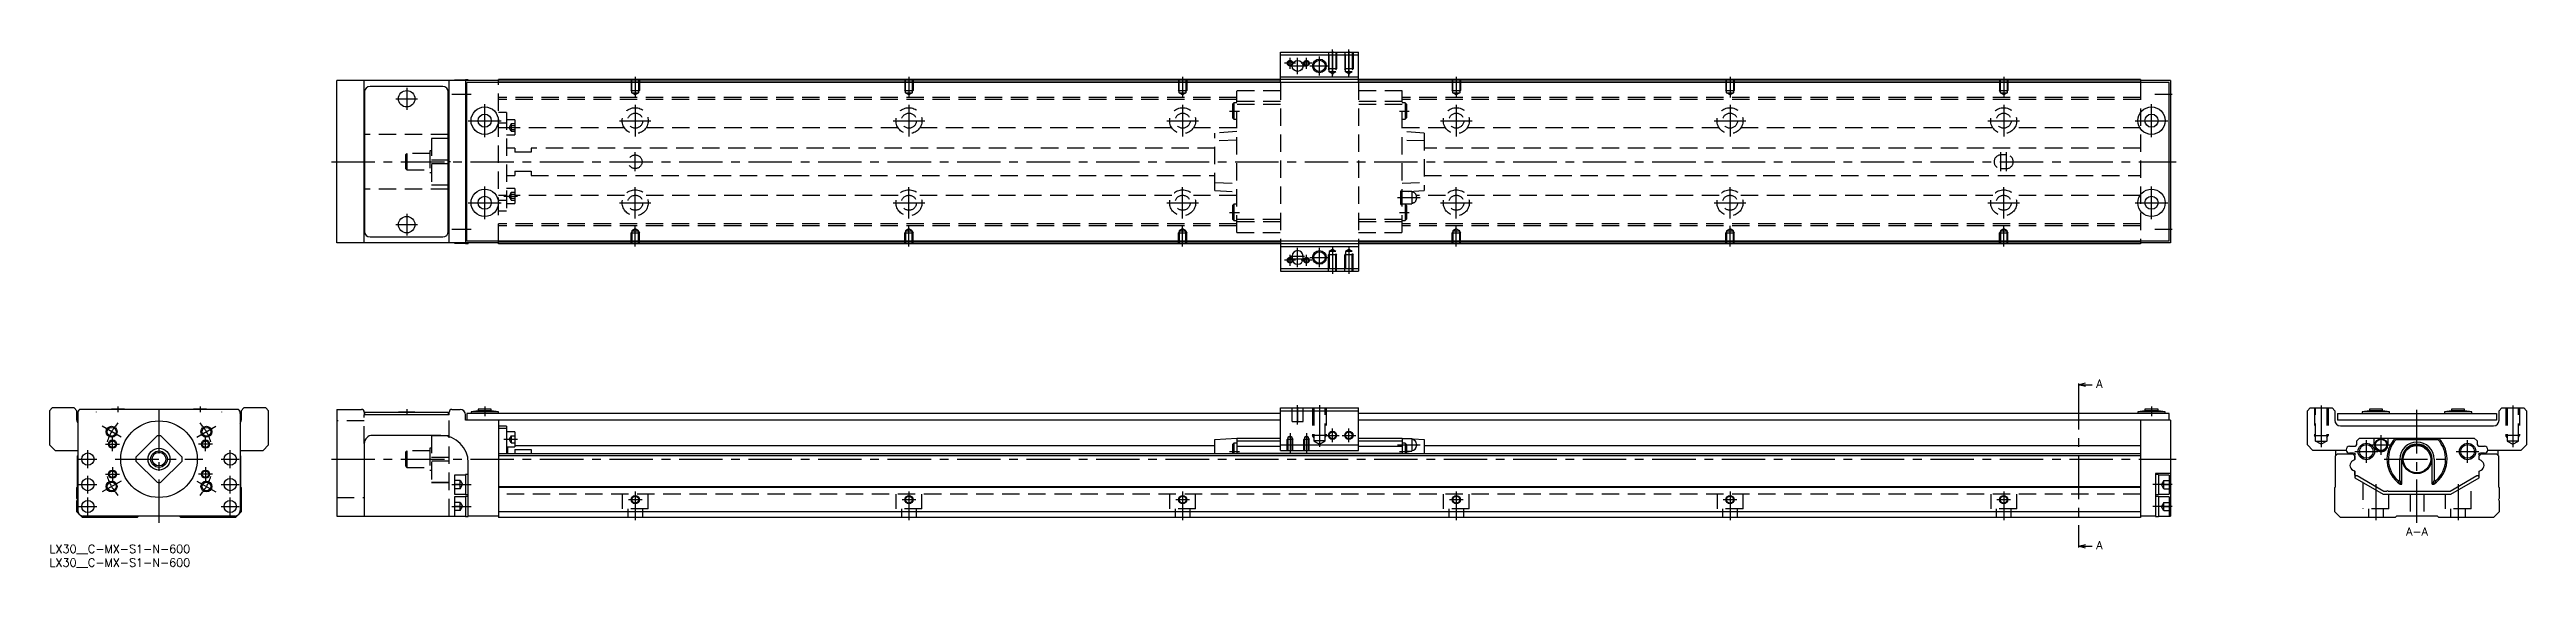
# Model space of a CAD drawing. Extents: x 0 to 905, y -8 to 181.
import ezdxf

# ---------------------------------------------------------------- set-up
doc = ezdxf.new("R2010")
doc.units = 0
doc.header["$LTSCALE"] = 0.5
doc.linetypes.add('CENTER', pattern=[50.8, 31.75, -6.35, 6.35, -6.35])
doc.linetypes.add('DASHED', pattern=[19.05, 12.7, -6.35])
for name, color, linetype in [('MSM_CENTER', 1, 'CENTER'), ('MSM_CONTINUOUS', 7, 'CONTINUOUS'), ('MSM_DASHED', 4, 'DASHED'), ('MSM_NARROW', 5, 'CONTINUOUS'), ('MSM_PART_NUMBER', 7, 'CONTINUOUS')]:
    doc.layers.add(name, color=color, linetype=linetype)
doc.styles.get("Standard").update_dxf_attribs({"font": 'txt.shx', "height": 3, "bigfont": 'bigfont.shx'})

# ---------------------------------------------------------------- blocks, each defined once
blk = doc.blocks.new('*U2')
at = {"layer": 'MSM_PART_NUMBER'}
blk.add_text('LX30__C-MX-S1-N-600', height=3, dxfattribs=at).set_placement((0, -3))
blk = doc.blocks.new('*U3')
at = {"layer": 'MSM_PART_NUMBER'}
blk.add_text('LX30__C-MX-S1-N-600', height=3, dxfattribs=at).set_placement((0, -8))

msp = doc.modelspace()

# ---------------------------------------------------------------- linework, layer by layer
at = {"layer": 'MSM_CENTER'}
for p, q in [((455.25, 176), (451.25, 176)), ((453, 175), (459, 175)), ((453.25, 174), (453.25, 178)), ((453.9, 175), (458.1, 175)), ((456, 172), (456, 178)), ((456, 172.9), (456, 177.1)), ((461.25, 176), (457.25, 176)), ((459.25, 174), (459.25, 178)), ((460.5, 175), (467.5, 175)), ((461.38, 175), (466.63, 175)), ((464, 171.5), (464, 178.5)), ((464, 172.37), (464, 177.62)), ((468.75, 171.09), (468.75, 181)), ((468.75, 180.4), (468.75, 171.69)), ((474.75, 171.09), (474.75, 181)), ((474.75, 180.4), (474.75, 171.69)), ((126.5, 163), (134.5, 163)), ((130.5, 167), (130.5, 159)), ((147, 164.7), (154, 164.7)), ((214, 171), (214, 163.49)), ((314, 171), (314, 163.49)), ((414, 171), (414, 163.49)), ((514, 171), (514, 163.49)), ((614, 171), (614, 163.49)), ((714, 171), (714, 163.49)), ((769.25, 164.7), (775.5, 164.7)), ((153, 155), (165, 155)), ((159, 149), (159, 161)), ((208.25, 155), (219.75, 155)), ((214, 160.75), (214, 149.25)), ((308.25, 155), (319.75, 155)), ((314, 160.75), (314, 149.25)), ((408.25, 155), (419.75, 155)), ((414, 160.75), (414, 149.25)), ((431.18, 158.5), (434.83, 158.5)), ((493.18, 158.5), (496.83, 158.5)), ((508.25, 155), (519.75, 155)), ((514, 160.75), (514, 149.25)), ((608.25, 155), (619.75, 155)), ((614, 160.75), (614, 149.25)), ((708.25, 155), (719.75, 155)), ((714, 160.75), (714, 149.25)), ((762, 155), (774, 155)), ((768, 149), (768, 161)), ((166, 152.55), (171, 152.55)), ((103, 140), (777, 140)), ((214, 136.5), (214, 143.5)), ((713, 136.5), (713, 143.5)), ((715, 136.5), (715, 143.5)), ((159, 119), (159, 131)), ((166, 127.44), (171, 127.44)), ((214, 119.25), (214, 130.75)), ((314, 119.25), (314, 130.75)), ((414, 119.25), (414, 130.75)), ((492.47, 126.9), (500.74, 126.9)), ((514, 119.25), (514, 130.75)), ((614, 119.25), (614, 130.75)), ((714, 119.25), (714, 130.75)), ((768, 119), (768, 131)), ((130.5, 121), (130.5, 113)), ((153, 125), (165, 125)), ((208.25, 125), (219.75, 125)), ((308.25, 125), (319.75, 125)), ((408.25, 125), (419.75, 125)), ((431.18, 121.5), (434.83, 121.5)), ((493.18, 121.5), (496.83, 121.5)), ((508.25, 125), (519.75, 125)), ((608.25, 125), (619.75, 125)), ((708.25, 125), (719.75, 125)), ((762, 125), (774, 125)), ((126.5, 117), (134.5, 117)), ((147, 115.3), (154, 115.3)), ((214, 109), (214, 116.51)), ((314, 109), (314, 116.51)), ((414, 109), (414, 116.51)), ((468.75, 108.91), (468.75, 99)), ((474.75, 108.91), (474.75, 99)), ((514, 109), (514, 116.51)), ((614, 109), (614, 116.51)), ((714, 109), (714, 116.51)), ((769.25, 115.3), (775.5, 115.3)), ((455.25, 104), (451.25, 104)), ((453.25, 102), (453.25, 106)), ((453.5, 105.5), (458.5, 105.5)), ((453.5, 104.5), (458.5, 104.5)), ((453.9, 105.5), (458.1, 105.5)), ((453.9, 104.5), (458.1, 104.5)), ((456, 101.5), (456, 108.5)), ((456, 102.4), (456, 107.6)), ((461.25, 104), (457.25, 104)), ((459.25, 102), (459.25, 106)), ((460.5, 105), (467.5, 105)), ((461.38, 105), (466.63, 105)), ((464, 101.5), (464, 108.5)), ((464, 102.37), (464, 107.62)), ((468.75, 108.31), (468.75, 99.6)), ((474.75, 108.31), (474.75, 99.6)), ((741.37, 58), (741.37, 0)), ((17, 48.6), (17, 48.49)), ((25, 50.6), (25, 48.5)), ((40, 8), (40, 51.5)), ((55, 50.6), (55, 48.5)), ((63, 48.49), (63, 48.6)), ((130.5, 49.6), (130.5, 47.49)), ((159, 50.6), (159, 47)), ((456, 44), (456, 51)), ((456, 50.25), (456, 44.75)), ((464, 51), (464, 35.81)), ((464, 50.66), (464, 36.15)), ((768, 50.6), (768, 47)), ((830, 50.93), (830, 35.74)), ((865, 8), (865, 51.5)), ((900, 50.93), (900, 35.74)), ((26.14, 39.3), (19.22, 43.3)), ((20.42, 36.8), (25.57, 36.8)), ((23, 34.22), (23, 39.38)), ((53.86, 39.3), (60.78, 43.3)), ((59.57, 36.8), (54.42, 36.8)), ((57, 34.22), (57, 39.38)), ((166, 38.55), (171, 38.55)), ((453.25, 40.76), (453.25, 33.5)), ((459.25, 40.76), (459.25, 33.5)), ((466.25, 40), (471.25, 40)), ((468.75, 37.5), (468.75, 42.5)), ((472.25, 40), (477.25, 40)), ((474.75, 37.5), (474.75, 42.5)), ((492.47, 36.5), (500.74, 36.5)), ((846.5, 29.95), (846.5, 38.25)), ((848.28, 36.5), (855.53, 36.5)), ((851.9, 32.87), (851.9, 40.12)), ((883.5, 29.95), (883.5, 38.25)), ((10.75, 31.3), (17.25, 31.3)), ((14, 28.05), (14, 34.55)), ((23, 28.38), (23, 23.23)), ((24, 31.3), (56, 31.3)), ((57, 28.38), (57, 23.23)), ((62.75, 31.3), (69.25, 31.3)), ((66, 28.05), (66, 34.55)), ((103, 31.3), (777, 31.3)), ((431.18, 34.1), (434.83, 34.1)), ((493.18, 34.1), (496.83, 34.1)), ((842.35, 34.1), (850.65, 34.1)), ((853, 31.3), (877, 31.3)), ((879.35, 34.1), (887.65, 34.1)), ((10.75, 22), (17.25, 22)), ((14, 18.75), (14, 25.25)), ((26.14, 23.3), (19.22, 19.3)), ((20.42, 25.8), (25.57, 25.8)), ((53.86, 23.3), (60.78, 19.3)), ((59.57, 25.8), (54.42, 25.8)), ((62.75, 22), (69.25, 22)), ((66, 18.75), (66, 25.25)), ((147, 22), (154, 22)), ((214, 19.5), (214, 9)), ((314, 19.5), (314, 9)), ((414, 19.5), (414, 9)), ((514, 19.5), (514, 9)), ((614, 19.5), (614, 9)), ((714, 19.5), (714, 9)), ((775.5, 22), (768.5, 22)), ((850, 22.18), (850, 9)), ((880, 22.18), (880, 9)), ((10.75, 14), (17.25, 14)), ((14, 10.75), (14, 17.25)), ((62.75, 14), (69.25, 14)), ((66, 10.75), (66, 17.25)), ((147, 14), (154, 14)), ((211.5, 16.5), (216.5, 16.5)), ((311.5, 16.5), (316.5, 16.5)), ((411.5, 16.5), (416.5, 16.5)), ((511.5, 16.5), (516.5, 16.5)), ((611.5, 16.5), (616.5, 16.5)), ((711.5, 16.5), (716.5, 16.5)), ((775.5, 14), (768.5, 14))]:
    msp.add_line(p, q, dxfattribs=at)
for start, end in [(138.53845, 161.46155), (18.53845, 41.46155), (198.53845, 221.46155), (318.53845, 341.46155)]:
    msp.add_arc((40, 31.3), 20, start, end, dxfattribs=at)
at = {"layer": 'MSM_CONTINUOUS'}
for p, q in [((449.75, 169), (449.75, 180)), ((449.75, 180), (478.25, 180)), ((449.75, 179), (478.25, 179)), ((478.25, 169), (478.25, 180)), ((105, 110.3), (105, 169.7)), ((164, 169.7), (105, 169.7)), ((115, 110.3), (115, 169.7)), ((115.1, 165.5), (115.1, 114.5)), ((143.7, 167.5), (117.1, 167.5)), ((145.7, 114.5), (145.7, 165.5)), ((146, 110.3), (146, 169.7)), ((148, 169.75), (148, 169.7)), ((152, 169.75), (148, 169.75)), ((153, 169.9), (152, 169.9)), ((152, 169.9), (152, 110.1)), ((152.5, 111), (152.5, 169)), ((774.5, 169), (152.5, 169)), ((153, 169.9), (153, 169.7)), ((164, 169), (164, 170)), ((764, 170), (164, 170)), ((449.75, 169.8), (164, 169.8)), ((449.75, 169.1), (164, 169.1)), ((449.75, 171), (478.25, 171)), ((764, 169.8), (478.25, 169.8)), ((764, 169.1), (478.25, 169.1)), ((764, 170), (764, 169)), ((775, 169.7), (764, 169.7)), ((774.5, 111), (774.5, 169)), ((775, 169.7), (775, 110.3)), ((115, 158.2), (115.1, 158.2)), ((145.7, 158.2), (146, 158.2)), ((115.1, 150), (115, 150)), ((146, 150), (145.7, 150)), ((146, 148.5), (145.7, 148.5)), ((146, 148.47), (145.7, 148.47)), ((145.7, 140.72), (146, 140.72)), ((146, 139.28), (145.7, 139.28)), ((115.1, 130), (115, 130)), ((146, 131.53), (145.7, 131.53)), ((146, 131.5), (145.7, 131.5)), ((146, 130), (145.7, 130)), ((115.1, 121.8), (115, 121.8)), ((146, 121.8), (145.7, 121.8)), ((164, 110.3), (105, 110.3)), ((117.1, 112.5), (143.7, 112.5)), ((148, 110.3), (148, 110.25)), ((148, 110.25), (152, 110.25)), ((152, 110.1), (153, 110.1)), ((774.5, 111), (152.5, 111)), ((153, 110.3), (153, 110.1)), ((164, 110), (164, 111)), ((449.75, 110.9), (164, 110.9)), ((449.75, 110.2), (164, 110.2)), ((764, 110), (164, 110)), ((449.75, 111), (449.75, 100)), ((449.75, 109), (478.25, 109)), ((478.25, 111), (478.25, 100)), ((764, 110.9), (478.25, 110.9)), ((764, 110.2), (478.25, 110.2)), ((764, 111), (764, 110)), ((775, 110.3), (764, 110.3)), ((449.75, 101), (478.25, 101)), ((449.75, 100), (478.25, 100)), ((454, 105.5), (454, 104.5)), ((458, 104.5), (458, 105.5)), ((741.37, 58.5), (743.87, 59.17)), ((741.37, 59), (741.37, 58)), ((743.87, 57.83), (741.37, 58.5)), ((741.37, 58.5), (746.38, 58.5)), ((1, 50), (0, 49)), ((0, 49), (0, 36.5)), ((9, 50), (1, 50)), ((10, 49), (9, 50)), ((10, 45.5), (10, 49)), ((10.3, 48), (10.3, 12.5)), ((69.02, 49.5), (10.98, 49.5)), ((22.6, 49.6), (22.6, 49.5)), ((27.4, 49.6), (22.6, 49.6)), ((27.4, 49.5), (27.4, 49.6)), ((52.6, 49.6), (52.6, 49.5)), ((57.4, 49.6), (52.6, 49.6)), ((57.4, 49.5), (57.4, 49.6)), ((69.7, 48), (69.7, 12.5)), ((71, 50), (70, 49)), ((70, 49), (70, 45.5)), ((79, 50), (71, 50)), ((80, 49), (79, 50)), ((80, 36.5), (80, 49)), ((105, 49.5), (105, 10.5)), ((105, 49.5), (114, 49.5)), ((115, 48.5), (115, 47.5)), ((146, 47.5), (115, 47.5)), ((115.1, 48.5), (115.1, 47.5)), ((115.1, 48.5), (145.7, 48.5)), ((127.5, 48.6), (133.5, 48.6)), ((127.5, 48.6), (127.5, 48.5)), ((133.5, 48.5), (133.5, 48.6)), ((145.7, 48.5), (145.7, 47.5)), ((146, 47.5), (146, 48.5)), ((147, 49.5), (150, 49.5)), ((152, 45.5), (152, 47.5)), ((449.75, 45.5), (152, 45.5)), ((152.5, 48), (152.5, 45.5)), ((449.75, 48), (152.5, 48)), ((156.6, 49), (154, 48.6)), ((154, 48.6), (154, 48)), ((164, 48.6), (154, 48.6)), ((156.6, 49.6), (156.6, 49)), ((161.4, 49.6), (156.6, 49.6)), ((161.4, 49), (156.6, 49)), ((161.4, 49), (161.4, 49.6)), ((164, 48.6), (161.4, 49)), ((164, 48), (164, 48.6)), ((164, 45.5), (164, 10)), ((449.75, 50), (478.25, 50)), ((449.75, 34.5), (449.75, 50)), ((449.75, 49), (478.25, 49)), ((478.25, 34.5), (478.25, 50)), ((774.5, 48), (478.25, 48)), ((775, 45.5), (478.25, 45.5)), ((765.6, 49), (763, 48.6)), ((763, 48.6), (763, 48)), ((773, 48.6), (763, 48.6)), ((764, 45.5), (764, 10)), ((765.6, 49.6), (765.6, 49)), ((770.4, 49.6), (765.6, 49.6)), ((770.4, 49), (765.6, 49)), ((770.4, 49), (770.4, 49.6)), ((773, 48.6), (770.4, 49)), ((773, 48), (773, 48.6)), ((774.5, 45.5), (774.5, 48)), ((775, 45.5), (775, 10.5)), ((825, 49), (826, 50)), ((825, 36.5), (825, 49)), ((826, 50), (834, 50)), ((834, 50), (835, 49)), ((835, 49), (835, 45.5)), ((836, 48), (894, 48)), ((836, 48), (836, 45.5)), ((894, 45.5), (836, 45.5)), ((847.6, 49), (845, 48.6)), ((845, 48.6), (845, 48)), ((855, 48.6), (845, 48.6)), ((852.4, 49.6), (847.6, 49.6)), ((847.6, 49.6), (847.6, 49)), ((852.4, 49), (847.6, 49)), ((852.4, 49), (852.4, 49.6)), ((855, 48.6), (852.4, 49)), ((855, 48), (855, 48.6)), ((877.6, 49), (875, 48.6)), ((885, 48.6), (875, 48.6)), ((875, 48.6), (875, 48)), ((882.4, 49.6), (877.6, 49.6)), ((877.6, 49.6), (877.6, 49)), ((882.4, 49), (877.6, 49)), ((882.4, 49), (882.4, 49.6)), ((885, 48.6), (882.4, 49)), ((885, 48), (885, 48.6)), ((894, 48), (894, 45.5)), ((895, 49), (896, 50)), ((895, 45.5), (895, 49)), ((896, 50), (904, 50)), ((904, 50), (905, 49)), ((905, 49), (905, 36.5)), ((0, 36.5), (2, 34.5)), ((39.28, 39.77), (31.53, 32.02)), ((48.47, 32.02), (40.72, 39.77)), ((78, 34.5), (80, 36.5)), ((115, 37), (115, 10.5)), ((143, 40), (118, 40)), ((167, 43.3), (164, 43.3)), ((167, 42.45), (164, 42.45)), ((167, 43.3), (167, 33.2)), ((170, 41.3), (167, 41.3)), ((170, 41.3), (170, 35.8)), ((170, 36.3), (425.75, 36.3)), ((425.75, 38.5), (433.75, 39)), ((425.75, 33.2), (425.75, 38.5)), ((432.75, 37.1), (432.25, 36.6)), ((432.25, 36.6), (432.25, 33.2)), ((433.75, 37.1), (432.75, 37.1)), ((432.75, 37.1), (432.75, 33.2)), ((433.75, 39), (449.75, 39)), ((433.75, 39), (433.75, 33.2)), ((433.75, 38), (449.75, 38)), ((449.75, 36.5), (478.25, 36.5)), ((478.25, 39), (494.25, 39)), ((478.25, 38), (494.25, 38)), ((494.25, 39), (502.25, 38.5)), ((494.25, 39), (494.25, 33.2)), ((497.7, 38.75), (494.25, 38.75)), ((495.25, 37.1), (494.25, 37.1)), ((495.75, 36.6), (495.25, 37.1)), ((495.25, 37.1), (495.25, 33.2)), ((495.75, 36.6), (495.75, 33.2)), ((497.7, 38.75), (497.7, 34.25)), ((499.45, 36.8), (499.45, 36.2)), ((502.25, 38.5), (502.25, 33.2)), ((502.25, 36.3), (764, 36.3)), ((827, 34.5), (825, 36.5)), ((837, 43.5), (893, 43.5)), ((843.05, 38), (844.05, 39)), ((843.05, 37), (843.05, 38)), ((844.05, 39), (885.95, 39)), ((849.4, 36.5), (849.4, 39)), ((854.4, 39), (854.4, 36.5)), ((857.14, 39), (857.4, 38.5)), ((857.4, 38.5), (872.6, 38.5)), ((872.6, 38.5), (872.86, 39)), ((885.95, 39), (886.95, 38)), ((886.95, 38), (886.95, 37)), ((905, 36.5), (903, 34.5)), ((2, 34.5), (10.3, 34.5)), ((10.2, 32.5), (10.3, 32.6)), ((10.2, 21.2), (10.2, 32.5)), ((31.53, 30.58), (39.28, 22.83)), ((40.72, 22.83), (48.47, 30.58)), ((69.7, 34.5), (78, 34.5)), ((69.7, 32.6), (69.8, 32.5)), ((69.8, 32.5), (69.8, 21.2)), ((153, 10.35), (153, 30)), ((764, 33.2), (164, 33.2)), ((764, 32.5), (164, 32.5)), ((167, 35.8), (170, 35.8)), ((167.5, 33.2), (167.5, 35.8)), ((170, 34.87), (176, 34.87)), ((170, 34.87), (170, 33.2)), ((176, 34.87), (176, 33.2)), ((433.75, 36), (449.75, 36)), ((433.75, 33.5), (494.25, 33.5)), ((449.75, 34.5), (478.25, 34.5)), ((478.25, 36), (494.25, 36)), ((495.75, 34.25), (497.7, 34.25)), ((839.13, 34.5), (827, 34.5)), ((835.2, 32.5), (835.9, 33.2)), ((835.2, 21.2), (835.2, 32.5)), ((835.3, 32.6), (835.3, 34.5)), ((835.9, 33.2), (841.55, 33.2)), ((840.35, 36), (842.05, 36)), ((841.75, 33.5), (840.35, 33.5)), ((842.25, 31.15), (841.5, 30.72)), ((842.25, 26.85), (841.5, 27.28)), ((841.55, 33.2), (842.25, 32.5)), ((841.55, 33.2), (842.25, 32.5)), ((841.6, 30.78), (842.25, 31.15)), ((841.6, 27.22), (842.25, 26.85)), ((842.2, 32.55), (842.2, 32.7)), ((842.25, 32.5), (842.2, 32.55)), ((842.25, 31.15), (842.25, 32.5)), ((842.25, 32.5), (842.25, 31.15)), ((858.74, 23.45), (858.74, 31.3)), ((859.5, 22.2), (859.5, 31.3)), ((870.5, 22.2), (870.5, 31.3)), ((871.26, 31.3), (871.26, 23.45)), ((887.75, 32.5), (888.45, 33.2)), ((887.75, 32.5), (888.45, 33.2)), ((887.75, 31.15), (887.75, 32.5)), ((888.4, 30.78), (887.75, 31.15)), ((887.75, 26.85), (888.5, 27.28)), ((887.8, 32.7), (887.8, 32.55)), ((887.95, 36), (889.65, 36)), ((889.65, 33.5), (888.25, 33.5)), ((888.4, 30.78), (888.49, 30.73)), ((888.45, 33.2), (894.1, 33.2)), ((903, 34.5), (890.87, 34.5)), ((894.1, 33.2), (894.8, 32.5)), ((894.7, 32.6), (894.7, 34.5)), ((894.8, 32.5), (894.8, 21.2)), ((10, 21), (10.2, 21.2)), ((10, 16.9), (10, 21)), ((69.8, 21.2), (70, 21)), ((70, 21), (70, 12)), ((152, 25.5), (148, 25.5)), ((148, 25.5), (148, 18.5)), ((148, 18.5), (152, 18.5)), ((153, 25.65), (152, 25.65)), ((152, 25.65), (152, 18.35)), ((152, 18.35), (153, 18.35)), ((764, 21.2), (164, 21.2)), ((764, 21), (164, 21)), ((775, 26), (769.5, 26)), ((769.5, 26), (769.5, 10.35)), ((770.5, 25.65), (769.5, 25.65)), ((769.5, 18.35), (770.5, 18.35)), ((770.5, 25.65), (770.5, 18.35)), ((774.5, 25.5), (770.5, 25.5)), ((770.5, 18.5), (774.5, 18.5)), ((774.5, 25.5), (774.5, 18.5)), ((835, 21), (835.2, 21.2)), ((835, 12), (835, 21)), ((842.25, 25.45), (842.25, 26.85)), ((842.25, 26.85), (842.25, 24.5)), ((842.25, 24.5), (852.64, 18.5)), ((843.1, 25.16), (842.7, 25.16)), ((852.91, 19.5), (843.1, 25.16)), ((852.64, 18.5), (877.36, 18.5)), ((853.85, 19.5), (852.91, 19.5)), ((877.09, 19.5), (854.65, 19.5)), ((858.07, 23.45), (858.74, 23.45)), ((859.5, 22.2), (858.74, 23.45)), ((858.82, 22.2), (859.5, 22.2)), ((871.26, 23.45), (870.5, 22.2)), ((870.5, 22.2), (871.18, 22.2)), ((871.26, 23.45), (871.93, 23.45)), ((886.9, 25.16), (877.09, 19.5)), ((877.36, 18.5), (887.75, 24.5)), ((887.3, 25.16), (886.9, 25.16)), ((887.75, 24.5), (887.75, 26.85)), ((894.8, 21.2), (895, 21)), ((895, 21), (895, 16.9)), ((10, 12), (10, 16.1)), ((10.7, 11.3), (10, 12)), ((12, 10), (11.1, 10.9)), ((32, 10), (12, 10)), ((67.7, 10.5), (12.3, 10.5)), ((32.5, 10.5), (32, 10)), ((48, 10), (47.5, 10.5)), ((68, 10), (48, 10)), ((68.9, 10.9), (68, 10)), ((70, 12), (69.3, 11.3)), ((105, 10.5), (152, 10.5)), ((152, 17.5), (148, 17.5)), ((148, 17.5), (148, 10.5)), ((153, 17.65), (152, 17.65)), ((152, 17.65), (152, 10.35)), ((152, 10.35), (153, 10.35)), ((164, 10.5), (153, 10.5)), ((764, 12), (164, 12)), ((764, 10), (164, 10)), ((769.5, 10.5), (764, 10.5)), ((770.5, 17.65), (769.5, 17.65)), ((769.5, 10.35), (770.5, 10.35)), ((770.5, 17.65), (770.5, 10.35)), ((774.5, 17.5), (770.5, 17.5)), ((770.5, 10.5), (775, 10.5)), ((774.5, 17.5), (774.5, 10.5)), ((837, 10), (835, 12)), ((857, 10), (837, 10)), ((857.5, 10.5), (857, 10)), ((872.5, 10.5), (857.5, 10.5)), ((873, 10), (872.5, 10.5)), ((893, 10), (873, 10)), ((895, 12), (893, 10)), ((895, 16.1), (895, 12)), ((741.37, -0.5), (743.87, 0.17)), ((741.37, 0), (741.37, -1)), ((743.87, -1.17), (741.37, -0.5)), ((741.37, -0.5), (746.38, -0.5))]:
    msp.add_line(p, q, dxfattribs=at)
for centre, radius in [((456, 175), 2), ((464, 175), 2.07), ((130.5, 163), 3), ((159, 155), 5), ((159, 155), 2.4), ((768, 155), 5), ((768, 155), 2.4), ((159, 125), 5), ((159, 125), 2.4), ((768, 125), 5), ((768, 125), 2.4), ((130.5, 117), 3), ((464, 105), 2.07), ((40, 31.3), 14), ((22.68, 41.3), 1.62), ((23, 36.8), 1.23), ((57.32, 41.3), 1.62), ((57, 36.8), 1.23), ((468.75, 40), 1.23), ((474.75, 40), 1.23), ((846.5, 34.1), 3), ((846.5, 34.1), 2.5), ((851.9, 36.5), 2.25), ((851.9, 36.5), 2.05), ((865, 31.3), 5.3), ((865, 31.3), 5), ((883.5, 34.1), 3), ((883.5, 34.1), 2.5), ((14, 31.3), 2.25), ((40, 31.3), 4), ((40, 31.3), 3), ((40, 31.3), 2.5), ((66, 31.3), 2.25), ((14, 22), 2.25), ((22.68, 21.3), 1.62), ((23, 25.8), 1.23), ((57.32, 21.3), 1.62), ((57, 25.8), 1.23), ((66, 22), 2.25), ((14, 14), 2.25), ((66, 14), 2.25), ((214, 16.5), 1.23), ((314, 16.5), 1.23), ((414, 16.5), 1.23), ((514, 16.5), 1.23), ((614, 16.5), 1.23), ((714, 16.5), 1.23)]:
    msp.add_circle(centre, radius, dxfattribs=at)
for centre, radius, start, end in [((117.1, 165.5), 2, 90, 180), ((143.7, 165.5), 2, 0, 90), ((117.1, 114.5), 2, 180, 270), ((143.7, 114.5), 2, 270, 0), ((456, 105.5), 2, 0, 180), ((456, 104.5), 2, 180, 0), ((12, 45.5), 2, 180, 211.78833), ((12.3, 48), 2, 131.40962, 180), ((67.7, 48), 2, 0, 48.59038), ((68, 45.5), 2, 328.21167, 0), ((114, 48.5), 1, 0, 90), ((147, 48.5), 1, 90, 180), ((150, 47.5), 2, 0, 90), ((837, 45.5), 2, 180, 270), ((893, 45.5), 2, 270, 0), ((40, 31.3), 8.5, 85.11917, 94.88083), ((118, 37), 3, 90, 180), ((143, 30), 10, 0, 90), ((497.7, 36.8), 1.75, 0, 90), ((842.05, 37), 1, 270, 0), ((851.9, 36.5), 2.5, 180, 0), ((865, 31.3), 11, 135.573, 235.81959), ((865, 31.3), 10.47, 136.57129, 228.55525), ((865, 31.3), 6.26, 0, 180), ((865, 31.3), 5.5, 0, 180), ((865, 31.3), 11, 304.18041, 44.427), ((865, 31.3), 10.47, 311.44475, 43.42871), ((887.95, 37), 1, 180, 270), ((40, 31.3), 8.5, 175.11917, 184.88083), ((40, 31.3), 8.5, 355.11917, 4.88083), ((497.7, 36.2), 1.75, 270, 0), ((840.35, 34.75), 1.25, 90, 270), ((842.65, 28.85), 2.2, 121.45533, 176.01903), ((842.65, 29.15), 2.2, 183.98097, 238.54467), ((842.65, 29.15), 2.2, 183.98097, 241.45517), ((842.65, 28.85), 2.2, 121.38869, 134.53306), ((841.75, 32.5), 1, 41.23398, 90), ((842.7, 32.7), 0.5, 113.32535, 180), ((888.25, 32.5), 1, 90, 138.76602), ((887.3, 32.7), 0.5, 0, 66.67465), ((887.35, 28.85), 2.2, 3.98097, 61.45517), ((887.35, 29.15), 2.2, 301.45533, 356.01903), ((889.65, 34.75), 1.25, 270, 90), ((40, 31.3), 8.5, 265.11917, 274.88083), ((842.7, 25.66), 0.5, 205.84193, 270), ((854.25, 19.2), 0.5, 36.8699, 143.1301), ((866, 27.35), 8.83, 206.14749, 215.62533), ((864, 27.35), 8.84, 324.37545, 333.85173), ((887.3, 25.66), 0.5, 270, 334.15807), ((9.7, 16.5), 0.5, 306.8699, 53.1301), ((12.3, 12.5), 2, 180, 270), ((15.3, 14), 3.65, 253.51703, 286.48297), ((64.7, 14), 3.65, 253.51703, 286.48297), ((67.7, 12.5), 2, 270, 0), ((895.3, 16.5), 0.5, 126.8699, 233.1301)]:
    msp.add_arc(centre, radius, start, end, dxfattribs=at)
at = {"layer": 'MSM_DASHED'}
for p, q in [((467.25, 180), (467.25, 174)), ((470.25, 174), (467.25, 174)), ((467.52, 173.53), (467.25, 174)), ((467.52, 172.8), (467.52, 180)), ((469.98, 172.8), (467.52, 172.8)), ((468.75, 172.09), (467.52, 172.8)), ((469.98, 172.8), (468.75, 172.09)), ((469.98, 180), (469.98, 172.8)), ((469.98, 173.53), (470.25, 174)), ((470.25, 180), (470.25, 174)), ((473.25, 180), (473.25, 174)), ((476.25, 174), (473.25, 174)), ((473.52, 173.53), (473.25, 174)), ((473.52, 172.8), (473.52, 180)), ((475.98, 172.8), (473.52, 172.8)), ((474.75, 172.09), (473.52, 172.8)), ((475.98, 172.8), (474.75, 172.09)), ((475.98, 180), (475.98, 172.8)), ((475.98, 173.53), (476.25, 174)), ((476.25, 180), (476.25, 174)), ((164, 111), (164, 169)), ((433.75, 163.45), (164, 163.45)), ((212.5, 170), (212.5, 166)), ((212.77, 165.53), (212.5, 166)), ((212.5, 166), (215.5, 166)), ((212.77, 165.2), (212.77, 170)), ((212.77, 165.2), (215.23, 165.2)), ((214, 164.49), (212.77, 165.2)), ((215.23, 165.2), (214, 164.49)), ((215.23, 170), (215.23, 165.2)), ((215.23, 165.53), (215.5, 166)), ((215.5, 170), (215.5, 166)), ((312.5, 170), (312.5, 166)), ((312.77, 165.53), (312.5, 166)), ((312.5, 166), (315.5, 166)), ((312.77, 165.2), (312.77, 170)), ((312.77, 165.2), (315.23, 165.2)), ((314, 164.49), (312.77, 165.2)), ((315.23, 165.2), (314, 164.49)), ((315.23, 170), (315.23, 165.2)), ((315.23, 165.53), (315.5, 166)), ((315.5, 170), (315.5, 166)), ((412.5, 170), (412.5, 166)), ((412.77, 165.53), (412.5, 166)), ((412.5, 166), (415.5, 166)), ((412.77, 165.2), (412.77, 170)), ((412.77, 165.2), (415.23, 165.2)), ((414, 164.49), (412.77, 165.2)), ((415.23, 165.2), (414, 164.49)), ((415.23, 170), (415.23, 165.2)), ((415.23, 165.53), (415.5, 166)), ((415.5, 170), (415.5, 166)), ((449.75, 165.9), (433.75, 165.9)), ((433.75, 114.1), (433.75, 165.9)), ((449.75, 169), (449.75, 111)), ((478.25, 169), (478.25, 111)), ((494.25, 165.9), (478.25, 165.9)), ((494.25, 114.1), (494.25, 165.9)), ((764, 163.45), (494.25, 163.45)), ((512.5, 170), (512.5, 166)), ((512.77, 165.53), (512.5, 166)), ((512.5, 166), (515.5, 166)), ((512.77, 165.2), (512.77, 170)), ((512.77, 165.2), (515.23, 165.2)), ((514, 164.49), (512.77, 165.2)), ((515.23, 165.2), (514, 164.49)), ((515.23, 170), (515.23, 165.2)), ((515.23, 165.53), (515.5, 166)), ((515.5, 170), (515.5, 166)), ((612.5, 170), (612.5, 166)), ((612.77, 165.53), (612.5, 166)), ((612.5, 166), (615.5, 166)), ((612.77, 165.2), (612.77, 170)), ((612.77, 165.2), (615.23, 165.2)), ((614, 164.49), (612.77, 165.2)), ((615.23, 165.2), (614, 164.49)), ((615.23, 170), (615.23, 165.2)), ((615.23, 165.53), (615.5, 166)), ((615.5, 170), (615.5, 166)), ((712.5, 170), (712.5, 166)), ((712.77, 165.53), (712.5, 166)), ((712.5, 166), (715.5, 166)), ((712.77, 165.2), (712.77, 170)), ((712.77, 165.2), (715.23, 165.2)), ((714, 164.49), (712.77, 165.2)), ((715.23, 165.2), (714, 164.49)), ((715.23, 170), (715.23, 165.2)), ((715.23, 165.53), (715.5, 166)), ((715.5, 170), (715.5, 166)), ((764, 169), (764, 111)), ((433.75, 162.75), (164, 162.75)), ((167, 158), (164, 158)), ((167, 154.13), (164, 154.13)), ((167, 158), (167, 122)), ((170, 155.3), (167, 155.3)), ((168.7, 154), (170, 154)), ((168.7, 154), (168.7, 151.11)), ((170, 155.3), (170, 149.8)), ((432.75, 161.5), (432.25, 161)), ((432.25, 161), (432.25, 156)), ((432.25, 156), (432.75, 155.5)), ((433.75, 161.5), (432.75, 161.5)), ((432.75, 161.5), (432.75, 155.5)), ((432.75, 155.5), (433.75, 155.5)), ((449.75, 161.95), (433.75, 161.95)), ((449.75, 160.95), (433.75, 160.95)), ((494.25, 161.95), (478.25, 161.95)), ((494.25, 160.95), (478.25, 160.95)), ((764, 162.75), (494.25, 162.75)), ((495.25, 161.5), (494.25, 161.5)), ((494.25, 155.5), (495.25, 155.5)), ((495.75, 161), (495.25, 161.5)), ((495.25, 161.5), (495.25, 155.5)), ((495.25, 155.5), (495.75, 156)), ((495.75, 161), (495.75, 156)), ((145.7, 150), (115.1, 150)), ((139.5, 148.5), (139.5, 131.5)), ((145.7, 148.5), (139.5, 148.5)), ((145.7, 148.47), (139.5, 148.47)), ((167, 152.38), (164, 152.38)), ((167, 149.8), (170, 149.8)), ((170, 145), (167, 145)), ((168.7, 153.8), (167.98, 152.55)), ((168.7, 151.3), (167.98, 152.55)), ((168.7, 153.28), (170, 153.28)), ((168.7, 151.83), (170, 151.83)), ((168.7, 151.11), (170, 151.11)), ((210.05, 152.36), (170, 152.36)), ((170, 145), (170, 143.5)), ((176, 145), (176, 143.5)), ((425.75, 145), (176, 145)), ((310.05, 152.36), (217.95, 152.36)), ((410.05, 152.36), (317.95, 152.36)), ((433.75, 152.36), (417.95, 152.36)), ((433.75, 151), (425.75, 150.47)), ((425.75, 129.53), (425.75, 150.47)), ((433.75, 147.86), (425.75, 147.6)), ((510.05, 152.36), (494.25, 152.36)), ((502.25, 150.47), (494.25, 151)), ((502.25, 147.6), (494.25, 147.86)), ((502.25, 150.47), (502.25, 129.53)), ((764, 145), (502.25, 145)), ((610.05, 152.36), (517.95, 152.36)), ((710.05, 152.36), (617.95, 152.36)), ((764, 152.36), (717.95, 152.36)), ((130.5, 143), (130, 142.5)), ((130, 142.5), (130, 137.5)), ((130, 137.5), (130.5, 137)), ((130.5, 143), (130.5, 137)), ((139, 143), (130.5, 143)), ((130.5, 137), (139, 137)), ((139, 144), (139, 136)), ((139.5, 144), (139, 144)), ((139, 136), (139.5, 136)), ((139.5, 140.72), (145.7, 140.72)), ((145.7, 139.28), (139.5, 139.28)), ((146.5, 140), (146, 140)), ((176, 143.5), (170, 143.5)), ((170, 136.5), (176, 136.5)), ((170, 136.5), (170, 135)), ((176, 136.5), (176, 135)), ((715, 142.5), (713, 142.5)), ((713, 137.5), (715, 137.5)), ((145.7, 130), (115.1, 130)), ((139.5, 131.53), (145.7, 131.53)), ((139.5, 131.5), (145.7, 131.5)), ((167, 127.62), (164, 127.62)), ((167, 135), (170, 135)), ((170, 130.19), (167, 130.19)), ((168.7, 128.69), (167.98, 127.44)), ((168.7, 126.19), (167.98, 127.44)), ((168.7, 128.89), (170, 128.89)), ((168.7, 126), (168.7, 128.89)), ((168.7, 128.17), (170, 128.17)), ((168.7, 126.72), (170, 126.72)), ((170, 130.19), (170, 124.69)), ((210.05, 127.64), (170, 127.64)), ((176, 135), (425.75, 135)), ((310.05, 127.64), (217.95, 127.64)), ((410.05, 127.64), (317.95, 127.64)), ((433.75, 127.64), (417.95, 127.64)), ((425.75, 132.4), (433.75, 132.14)), ((425.75, 129.53), (433.75, 129)), ((493.75, 129.4), (494.25, 129.4)), ((493.75, 124.4), (493.75, 129.4)), ((494.25, 128.4), (493.75, 128.4)), ((494.25, 132.14), (502.25, 132.4)), ((497.7, 129.15), (494.25, 129.15)), ((496.51, 129.15), (502.25, 129.53)), ((497.7, 129.15), (497.7, 124.65)), ((510.05, 127.64), (499.39, 127.64)), ((499.45, 127.2), (499.45, 126.6)), ((502.25, 135), (764, 135)), ((610.05, 127.64), (517.95, 127.64)), ((710.05, 127.64), (617.95, 127.64)), ((764, 127.64), (717.95, 127.64)), ((167, 125.87), (164, 125.87)), ((164, 122), (167, 122)), ((167, 124.69), (170, 124.69)), ((168.7, 126), (170, 126)), ((432.75, 124.5), (432.25, 124)), ((432.25, 124), (432.25, 119)), ((432.25, 119), (432.75, 118.5)), ((432.75, 124.5), (432.75, 118.5)), ((433.75, 124.5), (432.75, 124.5)), ((432.75, 118.5), (433.75, 118.5)), ((433.75, 119.05), (449.75, 119.05)), ((449.75, 118.05), (433.75, 118.05)), ((478.25, 119.05), (494.25, 119.05)), ((494.25, 118.05), (478.25, 118.05)), ((493.75, 125.4), (494.25, 125.4)), ((493.75, 124.4), (494.25, 124.4)), ((494.25, 124.65), (497.7, 124.65)), ((495.25, 124.5), (494.25, 124.5)), ((494.25, 118.5), (495.25, 118.5)), ((495.25, 124.5), (495.25, 118.5)), ((495.75, 124), (495.25, 124.5)), ((495.25, 118.5), (495.75, 119)), ((495.75, 124), (495.75, 119)), ((433.75, 117.25), (164, 117.25)), ((433.75, 116.55), (164, 116.55)), ((212.77, 114.47), (212.5, 114)), ((212.5, 110), (212.5, 114)), ((212.5, 114), (215.5, 114)), ((214, 115.51), (212.77, 114.8)), ((212.77, 114.8), (212.77, 110)), ((212.77, 114.8), (215.23, 114.8)), ((215.23, 114.8), (214, 115.51)), ((215.23, 110), (215.23, 114.8)), ((215.23, 114.47), (215.5, 114)), ((215.5, 110), (215.5, 114)), ((312.77, 114.47), (312.5, 114)), ((312.5, 110), (312.5, 114)), ((312.5, 114), (315.5, 114)), ((314, 115.51), (312.77, 114.8)), ((312.77, 114.8), (312.77, 110)), ((312.77, 114.8), (315.23, 114.8)), ((315.23, 114.8), (314, 115.51)), ((315.23, 110), (315.23, 114.8)), ((315.23, 114.47), (315.5, 114)), ((315.5, 110), (315.5, 114)), ((412.77, 114.47), (412.5, 114)), ((412.5, 110), (412.5, 114)), ((412.5, 114), (415.5, 114)), ((414, 115.51), (412.77, 114.8)), ((412.77, 114.8), (412.77, 110)), ((412.77, 114.8), (415.23, 114.8)), ((415.23, 114.8), (414, 115.51)), ((415.23, 110), (415.23, 114.8)), ((415.23, 114.47), (415.5, 114)), ((415.5, 110), (415.5, 114)), ((433.75, 114.1), (449.75, 114.1)), ((478.25, 114.1), (494.25, 114.1)), ((764, 117.25), (494.25, 117.25)), ((764, 116.55), (494.25, 116.55)), ((512.77, 114.47), (512.5, 114)), ((512.5, 110), (512.5, 114)), ((512.5, 114), (515.5, 114)), ((514, 115.51), (512.77, 114.8)), ((512.77, 114.8), (512.77, 110)), ((512.77, 114.8), (515.23, 114.8)), ((515.23, 114.8), (514, 115.51)), ((515.23, 110), (515.23, 114.8)), ((515.23, 114.47), (515.5, 114)), ((515.5, 110), (515.5, 114)), ((612.77, 114.47), (612.5, 114)), ((612.5, 110), (612.5, 114)), ((612.5, 114), (615.5, 114)), ((614, 115.51), (612.77, 114.8)), ((612.77, 114.8), (612.77, 110)), ((612.77, 114.8), (615.23, 114.8)), ((615.23, 114.8), (614, 115.51)), ((615.23, 110), (615.23, 114.8)), ((615.23, 114.47), (615.5, 114)), ((615.5, 110), (615.5, 114)), ((712.77, 114.47), (712.5, 114)), ((712.5, 110), (712.5, 114)), ((712.5, 114), (715.5, 114)), ((714, 115.51), (712.77, 114.8)), ((712.77, 114.8), (712.77, 110)), ((712.77, 114.8), (715.23, 114.8)), ((715.23, 114.8), (714, 115.51)), ((715.23, 110), (715.23, 114.8)), ((715.23, 114.47), (715.5, 114)), ((715.5, 110), (715.5, 114)), ((467.52, 106.47), (467.25, 106)), ((470.25, 106), (467.25, 106)), ((467.25, 100), (467.25, 106)), ((468.75, 107.91), (467.52, 107.2)), ((469.98, 107.2), (467.52, 107.2)), ((467.52, 107.2), (467.52, 100)), ((469.98, 107.2), (468.75, 107.91)), ((469.98, 100), (469.98, 107.2)), ((469.98, 106.47), (470.25, 106)), ((470.25, 100), (470.25, 106)), ((473.52, 106.47), (473.25, 106)), ((476.25, 106), (473.25, 106)), ((473.25, 100), (473.25, 106)), ((474.75, 107.91), (473.52, 107.2)), ((475.98, 107.2), (473.52, 107.2)), ((473.52, 107.2), (473.52, 100)), ((475.98, 107.2), (474.75, 107.91)), ((475.98, 100), (475.98, 107.2)), ((475.98, 106.47), (476.25, 106)), ((476.25, 100), (476.25, 106)), ((115, 45.3), (105, 45.3)), ((115, 37), (115, 47.5)), ((146, 10.5), (146, 47.5)), ((454, 45), (454, 50)), ((458, 45), (458, 50)), ((461.5, 50), (461.5, 40)), ((461.93, 50), (461.93, 38)), ((466.07, 38), (466.07, 50)), ((466.5, 50), (466.5, 40)), ((827.5, 49.93), (827.5, 39.93)), ((827.93, 37.93), (827.93, 49.93)), ((832.07, 49.93), (832.07, 37.93)), ((832.5, 49.93), (832.5, 39.93)), ((897.5, 49.93), (897.5, 39.93)), ((897.93, 49.93), (897.93, 37.93)), ((902.07, 37.93), (902.07, 49.93)), ((902.5, 49.93), (902.5, 39.93)), ((139.5, 39.8), (139.5, 22.8)), ((146, 39.8), (139.5, 39.8)), ((146, 39.77), (139.5, 39.77)), ((168.7, 39.8), (167.98, 38.55)), ((168.7, 37.3), (167.98, 38.55)), ((168.7, 39.8), (170, 39.8)), ((168.7, 39.8), (168.7, 37.3)), ((168.7, 38.55), (170, 38.55)), ((168.7, 37.3), (170, 37.3)), ((452.47, 38.87), (452.25, 38.5)), ((454.25, 38.5), (452.25, 38.5)), ((452.25, 34.5), (452.25, 38.5)), ((453.25, 39.76), (452.47, 39.31)), ((454.03, 39.31), (452.47, 39.31)), ((452.47, 39.31), (452.47, 34.5)), ((454.03, 39.31), (453.25, 39.76)), ((454, 45), (458, 45)), ((454.03, 34.5), (454.03, 39.31)), ((454.03, 38.87), (454.25, 38.5)), ((454.25, 34.5), (454.25, 38.5)), ((458.47, 38.87), (458.25, 38.5)), ((460.25, 38.5), (458.25, 38.5)), ((458.25, 34.5), (458.25, 38.5)), ((459.25, 39.76), (458.47, 39.31)), ((460.03, 39.31), (458.47, 39.31)), ((458.47, 39.31), (458.47, 34.5)), ((460.03, 39.31), (459.25, 39.76)), ((460.03, 34.5), (460.03, 39.31)), ((460.03, 38.87), (460.25, 38.5)), ((460.25, 34.5), (460.25, 38.5)), ((466.5, 40), (461.5, 40)), ((461.93, 39.25), (461.5, 40)), ((466.07, 38), (461.93, 38)), ((461.93, 38), (464, 36.81)), ((464, 36.81), (466.07, 38)), ((466.07, 39.25), (466.5, 40)), ((827.5, 39.93), (832.5, 39.93)), ((827.93, 39.18), (827.5, 39.93)), ((830, 36.74), (827.93, 37.93)), ((827.93, 37.93), (832.07, 37.93)), ((832.07, 37.93), (830, 36.74)), ((832.07, 39.18), (832.5, 39.93)), ((902.5, 39.93), (897.5, 39.93)), ((897.93, 39.18), (897.5, 39.93)), ((897.93, 37.93), (900, 36.74)), ((902.07, 37.93), (897.93, 37.93)), ((900, 36.74), (902.07, 37.93)), ((902.07, 39.18), (902.5, 39.93)), ((130.5, 34.3), (130, 33.8)), ((130, 33.8), (130, 28.8)), ((130, 28.8), (130.5, 28.3)), ((130.5, 34.3), (130.5, 28.3)), ((139, 34.3), (130.5, 34.3)), ((130.5, 28.3), (139, 28.3)), ((139, 35.3), (139, 27.3)), ((139.5, 35.3), (139, 35.3)), ((139, 27.3), (139.5, 27.3)), ((139.5, 32.02), (146, 32.02)), ((146, 30.58), (139.5, 30.58)), ((139.5, 22.83), (146, 22.83)), ((139.5, 22.8), (146, 22.8)), ((150, 23.5), (148, 23.5)), ((150, 22), (148, 22)), ((150, 20.5), (148, 20.5)), ((150, 20.5), (150, 23.5)), ((150, 23.5), (150.87, 22)), ((150, 20.5), (150.87, 22)), ((764, 18.5), (164, 18.5)), ((209.25, 18.5), (209.25, 13.2)), ((218.75, 13.2), (218.75, 18.5)), ((309.25, 18.5), (309.25, 13.2)), ((318.75, 13.2), (318.75, 18.5)), ((409.25, 18.5), (409.25, 13.2)), ((418.75, 13.2), (418.75, 18.5)), ((509.25, 18.5), (509.25, 13.2)), ((518.75, 13.2), (518.75, 18.5)), ((609.25, 18.5), (609.25, 13.2)), ((618.75, 13.2), (618.75, 18.5)), ((709.25, 18.5), (709.25, 13.2)), ((718.75, 13.2), (718.75, 18.5)), ((772.5, 23.5), (771.63, 22)), ((772.5, 20.5), (771.63, 22)), ((772.5, 20.5), (772.5, 23.5)), ((772.5, 23.5), (774.5, 23.5)), ((772.5, 22), (774.5, 22)), ((772.5, 20.5), (774.5, 20.5)), ((845.25, 22.77), (845.25, 13.2)), ((854.75, 13.2), (854.75, 18.5)), ((862.5, 18.5), (862.5, 10.5)), ((867.5, 18.5), (867.5, 10.5)), ((875.25, 18.5), (875.25, 13.2)), ((884.75, 13.2), (884.75, 22.77)), ((105, 17.3), (115, 17.3)), ((150, 15.5), (148, 15.5)), ((150, 14), (148, 14)), ((150, 12.5), (148, 12.5)), ((150, 12.5), (150, 15.5)), ((150, 15.5), (150.87, 14)), ((150, 12.5), (150.87, 14)), ((218.75, 13.2), (209.25, 13.2)), ((211.25, 13.2), (211.25, 10)), ((216.75, 10), (216.75, 13.2)), ((318.75, 13.2), (309.25, 13.2)), ((311.25, 13.2), (311.25, 10)), ((316.75, 10), (316.75, 13.2)), ((418.75, 13.2), (409.25, 13.2)), ((411.25, 13.2), (411.25, 10)), ((416.75, 10), (416.75, 13.2)), ((518.75, 13.2), (509.25, 13.2)), ((511.25, 13.2), (511.25, 10)), ((516.75, 10), (516.75, 13.2)), ((618.75, 13.2), (609.25, 13.2)), ((611.25, 13.2), (611.25, 10)), ((616.75, 10), (616.75, 13.2)), ((718.75, 13.2), (709.25, 13.2)), ((711.25, 13.2), (711.25, 10)), ((716.75, 10), (716.75, 13.2)), ((772.5, 15.5), (771.63, 14)), ((772.5, 12.5), (771.63, 14)), ((772.5, 12.5), (772.5, 15.5)), ((772.5, 15.5), (774.5, 15.5)), ((772.5, 14), (774.5, 14)), ((772.5, 12.5), (774.5, 12.5)), ((854.75, 13.2), (845.25, 13.2)), ((847.25, 13.2), (847.25, 10)), ((852.75, 10), (852.75, 13.2)), ((884.75, 13.2), (875.25, 13.2)), ((877.25, 13.2), (877.25, 10)), ((882.75, 10), (882.75, 13.2))]:
    msp.add_line(p, q, dxfattribs=at)
for centre, radius in [((453.25, 176), 1), ((453.25, 176), 0.784), ((459.25, 176), 1), ((459.25, 176), 0.784), ((214, 155), 4.75), ((214, 155), 2.75), ((314, 155), 4.75), ((314, 155), 2.75), ((414, 155), 4.75), ((414, 155), 2.75), ((514, 155), 4.75), ((514, 155), 2.75), ((614, 155), 4.75), ((614, 155), 2.75), ((714, 155), 4.75), ((714, 155), 2.75), ((214, 140), 2.5), ((214, 125), 4.75), ((214, 125), 2.75), ((314, 125), 4.75), ((314, 125), 2.75), ((414, 125), 4.75), ((414, 125), 2.75), ((514, 125), 4.75), ((514, 125), 2.75), ((614, 125), 4.75), ((614, 125), 2.75), ((714, 125), 4.75), ((714, 125), 2.75), ((453.25, 104), 1), ((453.25, 104), 0.784), ((459.25, 104), 1), ((459.25, 104), 0.784)]:
    msp.add_circle(centre, radius, dxfattribs=at)
for centre, radius, start, end in [((713, 140), 2.5, 90, 270), ((715, 140), 2.5, 270, 90), ((497.7, 127.2), 1.75, 0, 90), ((497.7, 126.6), 1.75, 270, 0)]:
    msp.add_arc(centre, radius, start, end, dxfattribs=at)
at = {"layer": 'MSM_NARROW'}
for centre, radius in [((464, 175), 2.5), ((464, 105), 2.5), ((22.68, 41.3), 2), ((23, 36.8), 1.5), ((57.32, 41.3), 2), ((57, 36.8), 1.5), ((468.75, 40), 1.5), ((474.75, 40), 1.5), ((23, 25.8), 1.5), ((57, 25.8), 1.5), ((22.68, 21.3), 2), ((57.32, 21.3), 2), ((214, 16.5), 1.5), ((314, 16.5), 1.5), ((414, 16.5), 1.5), ((514, 16.5), 1.5), ((614, 16.5), 1.5), ((714, 16.5), 1.5)]:
    msp.add_circle(centre, radius, dxfattribs=at)

# ---------------------------------------------------------------- block references
at = {"layer": 'MSM_CONTINUOUS'}
for name in ['*U2', '*U3']:
    msp.add_blockref(name, (0, 0), dxfattribs=at)

# ---------------------------------------------------------------- texts
at = {"layer": 'MSM_PART_NUMBER'}
for s, p in [('A', (747.79, 57.37)), ('A', (747.79, -1.63)), ('A-A', (861.01, 3.36))]:
    msp.add_text(s, height=3, dxfattribs=at).set_placement(p)

doc.saveas('drawing.dxf')
